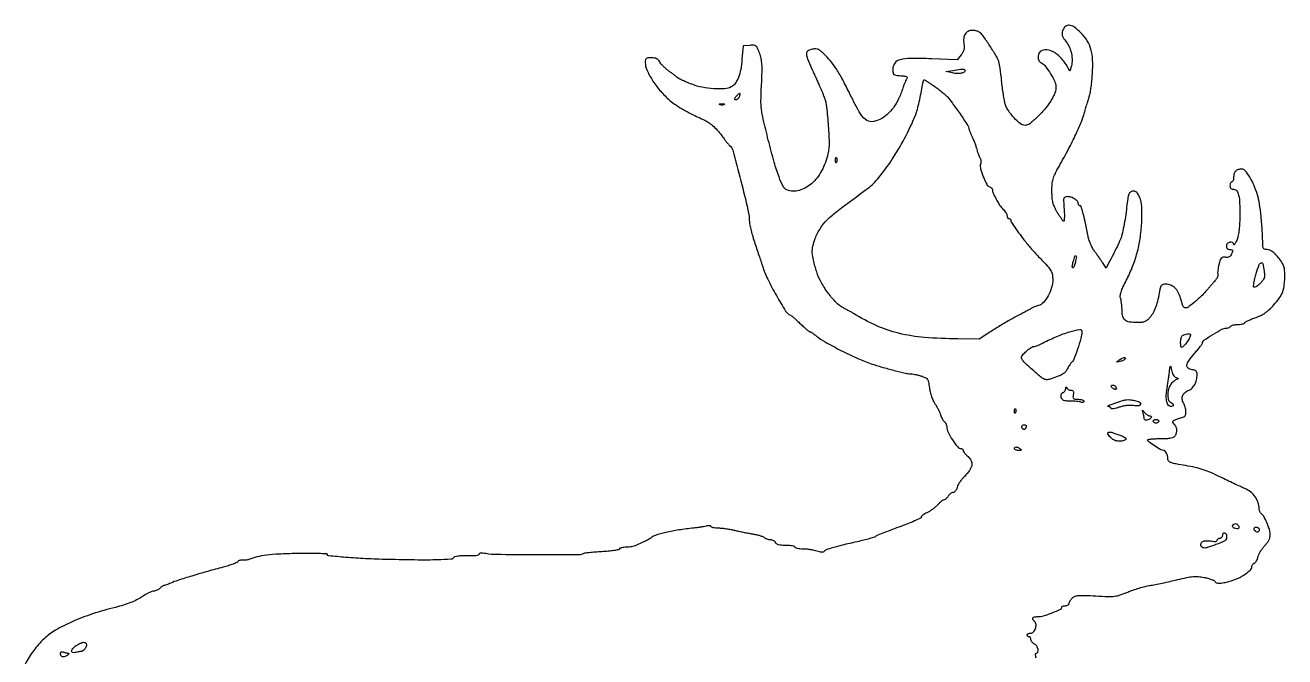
# Model space of a CAD drawing. Extents: x 0 to 692, y 1 to 701.
# Drawn here: x 3 to 692, y 355 to 701 of the extents above; entities that cross this region are included whole.
import ezdxf

# ---------------------------------------------------------------- set-up
doc = ezdxf.new("R2010")
doc.units = 0

msp = doc.modelspace()

# ---------------------------------------------------------------- linework, layer by layer
msp.add_lwpolyline([(556.024751, 354.4349, -0.02277), (555.658117, 355.5495, -0.06817), (555.549502, 356.34245, -0.141354), (555.685075, 356.812422, -0.257767), (556.024751, 357, 0.324221), (556.860445, 357.605554, 0.130442), (556.94579, 359.094173, 0.091258), (556.233973, 360.855016, 0.129015), (555, 362, -0.052011), (554.235006, 362.518128, -0.050946), (553.5875, 363.186237, -0.055403), (553.145075, 363.896259, -0.112104), (553, 364.535184, 0.066486), (552.925212, 365.095134, 0.083557), (552.70625, 365.56971, 0.099365), (552.381345, 365.887108, 0.14491), (552, 366, -0.099038), (551.618362, 366.076342, -0.097945), (551.29375, 366.29375, -0.097945), (551.076342, 366.618362, -0.099038), (551, 367, -0.18959), (551.150189, 367.381851, -0.088693), (551.581903, 367.70625, -0.068509), (552.222844, 367.926278, -0.048508), (552.980948, 368, 0.208319), (554.496673, 368.660158, 0.105307), (555.587257, 370.48189, 0.101005), (555.867499, 372.654848, 0.17999), (555.126784, 374.273216, -0.057764), (554.158366, 375.495576, -0.288242), (554.16394, 376.331351, -0.216966), (554.978395, 376.859788, -0.037076), (556.866647, 377, 0.073357), (559.970109, 377.457785, 0.019928), (564.671636, 379.082654, 0.012286), (569.275173, 381.013681, 0.295434), (570, 382.133325, -0.213738), (570.148488, 382.464817, -0.080072), (570.5875, 382.745414, -0.060915), (571.234266, 382.93647, -0.041412), (572, 383, 0.065448), (572.764581, 383.100511, 0.082843), (573.4125, 383.395097, 0.099075), (573.84589, 383.832092, 0.146983), (574, 384.345012, -0.098865), (574.12602, 384.976116, -0.037944), (574.533036, 385.777318, -0.035724), (575.120223, 386.604525, -0.036645), (575.814591, 387.332207, -0.10634), (577.258915, 388.166245, -0.058138), (579.273932, 388.565595, -0.029104), (582.494671, 388.634252, -0.005069), (588.569457, 388.348431, 0.006409), (595.336317, 388.048223, 0.038036), (598.871222, 388.205695, 0.05171), (601.8627, 388.886852, 0.017938), (606.004866, 390.46057, -0.016392), (608.907201, 391.573522, -0.01124), (612.265655, 392.652712, -0.011341), (615.550708, 393.546874, -0.02248), (618.197363, 394.078194, 0.010029), (621.023072, 394.572625, 0.003786), (624.953775, 395.372904, 0.003749), (629.218242, 396.308278, 0.004561), (633.197363, 397.250634, -0.00857), (638.381336, 398.434521, -0.030135), (641.764653, 398.935946, -0.04095), (644.607782, 398.950241, -0.028492), (647.791053, 398.521773, -0.020119), (649.878058, 398.030919, -0.024869), (651.773298, 397.400842, -0.02448), (653.278069, 396.729511, -0.138647), (653.917641, 396.140669, 0.144757), (654.610973, 395.517508, 0.103061), (655.631811, 395.268521, 0.051064), (657.258626, 395.379646, 0.010255), (660.113571, 395.930937, 0.043863), (664.998886, 397.436426, 0.043094), (669.57733, 399.777913, 0.045236), (673.017927, 402.38958, 0.210818), (674, 404.615252, -0.105899), (674.104499, 405.103111, -0.06659), (674.412926, 405.600563, -0.062368), (674.868269, 406.031817, -0.066912), (675.405704, 406.325442, 0.127473), (675.992878, 406.744618, 0.043655), (676.596606, 407.608458, 0.040009), (677.12401, 408.720787, 0.036659), (677.485872, 409.935675, -0.05419), (677.952037, 411.321555, -0.02692), (678.819913, 412.962139, -0.026356), (679.912785, 414.58345, -0.034912), (681.080168, 415.926322, 0.034352), (682.372783, 417.409899, 0.049423), (683.281592, 418.894607, 0.054599), (683.81816, 420.404623, 0.058149), (684, 421.962915, 0.074689), (683.58215, 424.744575, 0.027503), (682.205563, 428.478673, 0.025281), (680.493799, 431.944643, 0.12767), (679.01429, 433.491168, -0.114334), (678.625129, 433.877116, -0.049643), (678.297948, 434.533099, -0.0456), (678.075105, 435.331091, -0.045326), (678, 436.157888, 0.084046), (677.435991, 439.489528, 0.072293), (675.794337, 442.64491, 0.069729), (673.254579, 445.299472, 0.068803), (670.072015, 447.167938, -0.008875), (667.715371, 448.195679, -0.002713), (664.188728, 449.831949, -0.002714), (660.258858, 451.707408, -0.002965), (656.464079, 453.571614, 0.014018), (651.571575, 455.842258, 0.02274), (647.283617, 457.461235, 0.022981), (642.89897, 458.67279, 0.014716), (637.714079, 459.692588, -0.006128), (632.518003, 460.622199, -0.036396), (629.855401, 461.336351, -0.083792), (628.472882, 462.095221, -0.229297), (628, 463.072163, 0.046883), (627.82387, 464.946409, 0.065515), (627.297869, 466.543073, 0.084681), (626.527055, 467.627263, 0.198496), (625.625146, 468, -0.135627), (624.088231, 468.424706, -0.012935), (620.76939, 470.529033, -0.009804), (617.489024, 472.824478, -0.240066), (617.001286, 473.786051, -0.373253), (617.249, 474.070614, -0.009548), (619.069794, 474.291915, -0.015751), (621.34241, 474.452068, -0.009516), (624.041207, 474.505576, 0.011144), (627.440978, 474.584055, 0.035104), (629.705633, 474.846897, 0.054856), (631.19814, 475.300953, 0.151675), (632.024608, 476.005576, 0.073835), (632.765613, 477.681281, 0.090556), (632.916362, 479.383494, 0.092615), (632.45692, 480.99955, 0.081104), (631.430315, 482.426828, -0.081648), (630.681508, 483.470266, -0.358545), (630.841331, 484.15592, -0.076032), (632.037017, 484.811435, -0.003002), (636.75, 486.498285, 0.234627), (637.647678, 487.420024, 0.084547), (637.915056, 489.282777, 0.065956), (637.540667, 491.634842, 0.054048), (636.554381, 493.983565, -0.092991), (635.835433, 496.152278, -0.135849), (636.105505, 498.134925, -0.126437), (637.386184, 499.795428, -0.074881), (639.578735, 501.029935, 0.109042), (641.340511, 502.185572, 0.073099), (642.759511, 504.143733, 0.065059), (643.68602, 506.672395, 0.055376), (644, 509.498677, 0.059355), (643.859624, 510.67703, 0.140585), (643.427232, 511.438422, 0.12419), (642.615837, 511.911506, 0.041483), (641.258551, 512.183578, -0.127745), (639.075679, 513.027791, -0.277394), (638.391056, 514.618288, -0.123468), (639.401145, 517.144292, -0.025038), (642.445025, 520.938101, 0.008431), (644.190116, 522.971003, 0.012078), (645.661976, 524.835134, 0.008014), (646.818043, 526.426835, 0.15424), (647, 527.002651, -0.249914), (647.718142, 528.349692, -0.009584), (652.640925, 531.519209, -0.013338), (657.594981, 534.396612, -0.125534), (659.9604, 535, 0.047331), (660.741284, 535.074085, 0.046518), (661.499054, 535.29375, 0.050427), (662.125229, 535.616478, 0.110589), (662.5, 536, -0.159713), (662.95866, 536.386693, -0.035556), (663.947275, 536.70625, -0.033489), (665.196361, 536.926586, -0.026918), (666.559017, 537, 0.022968), (667.877763, 537.06061, 0.036745), (668.989211, 537.246039, 0.042209), (669.78663, 537.513073, 0.29931), (670, 537.837578, -0.271187), (670.241863, 538.250716, -0.014252), (671.653178, 538.990892, -0.01925), (673.471022, 539.794038, -0.01249), (675.627841, 540.587578, 0.028732), (678.578856, 541.783467, 0.039443), (681.061312, 543.209164, 0.036744), (683.415568, 545.088223, 0.02081), (685.988457, 547.678079, 0.031114), (689.097323, 551.53602, 0.067229), (690.860294, 554.907345, 0.062762), (691.733456, 558.771942, 0.024217), (692, 564.272008, 0.026738), (691.847514, 567.1214, 0.064247), (691.355738, 569.173179, 0.059934), (690.336001, 571.116293, 0.020869), (688.43305, 573.647008, 0.021255), (686.695588, 575.592486, 0.042946), (685.143204, 576.936213, 0.056323), (683.732352, 577.734873, 0.100986), (682.43305, 578, -0.048646), (681.353807, 578.10525, -0.106608), (680.595279, 578.432087, -0.134311), (680.145362, 578.983348, -0.101562), (679.977894, 579.75, 0.011173), (679.689424, 587.994422, 0.011841), (679.034751, 596.059051, 0.012413), (678.116433, 603.110303, 0.034134), (677.009793, 608, 0.029338), (675.156303, 613.085988, 0.033924), (672.793726, 617.669244, 0.033489), (670.375435, 621.123913, 0.227064), (668.545736, 622, 0.061563), (666.524196, 621.750148, 0.12281), (665.111335, 620.99593, 0.132439), (664.283698, 619.712388, 0.077497), (664, 617.893011, -0.032824), (663.927172, 616.784818, -0.050432), (663.70625, 615.849822, -0.065191), (663.383965, 615.20421, -0.249384), (663, 615, 0.191087), (662.618118, 614.848523, 0.088204), (662.29375, 614.4125, 0.068025), (662.073693, 613.765418, 0.048028), (662, 613, 0.072175), (662.126265, 612.129848, 0.123728), (662.497618, 611.502404, 0.124577), (663.11936, 611.127762, 0.07374), (663.980948, 611, -0.237867), (665.669973, 610.148282, -0.104161), (666.741956, 607.8054, -0.047808), (667.289909, 603.47953, -0.010575), (667.359514, 596, -0.010774), (667.21332, 591.623459, -0.018716), (666.878049, 588.004023, -0.02252), (666.366001, 585.105055, -0.051349), (665.662639, 583, -0.013272), (665.049757, 581.736457, -0.036738), (664.53219, 580.895313, -0.134969), (664.213828, 580.639214, -0.529736), (664.039142, 580.75, 0.262681), (663.406141, 581.793991, 0.175668), (661.993765, 582.028003, 0.144619), (660.55823, 581.297286, 0.206021), (660, 580, 0.072166), (660.126193, 579.130228, 0.123585), (660.49732, 578.502709, 0.124539), (661.118421, 578.127879, 0.07393), (661.978561, 578, -0.041589), (663.024576, 577.912843, -0.264437), (663.42265, 577.588757, -0.181632), (663.429431, 576.978422, -0.019825), (662.889028, 575.655787, -0.050054), (662.255373, 574.568216, -0.109433), (661.537485, 573.931916, -0.115307), (660.644083, 573.677313, -0.059296), (659.476978, 573.75965, 0.073444), (658.180695, 573.814461, 0.182011), (657.344217, 573.395385, 0.104708), (656.712177, 572.335249, 0.016482), (655.999744, 569.999048, 0.01699), (655.602096, 568.293493, 0.019782), (655.344269, 566.649056, 0.019171), (655.235877, 565.255495, 0.101773), (655.359755, 564.504878, -0.128632), (655.429234, 563.878944, -0.053753), (655.215357, 563.050714, -0.048374), (654.780726, 562.166338, -0.045154), (654.175482, 561.359692, 0.005058), (653.34148, 560.416126, 0.001817), (652.172446, 559.056283, 0.001802), (650.901808, 557.556428, 0.002136), (649.712363, 556.129782, -0.018976), (648.31632, 554.565575, -0.008547), (646.373797, 552.616417, -0.008448), (644.249786, 550.625307, -0.011404), (642.258666, 548.902037, -0.018309), (638.879312, 546.311701, -0.238003), (637.35921, 546.081863, -0.232443), (636.249012, 547.167087, -0.017499), (634.94699, 551.302747, 0.051619), (633.666038, 554.574651, 0.080724), (631.870369, 556.99954, 0.094267), (629.630494, 558.480888, 0.099409), (627.045313, 559, 0.041504), (625.377509, 558.861319, 0.163345), (624.479865, 558.382813, 0.128944), (623.93411, 557.385574, 0.022078), (623.50094, 555.25, -0.020296), (622.586122, 550.655917, -0.028858), (621.376525, 546.673022, -0.033021), (619.903843, 543.362519, -0.053783), (618.189418, 540.813264, -0.039412), (616.765671, 539.369131, -0.081108), (615.417802, 538.539292, -0.071899), (613.770421, 538.124875, -0.02573), (611.345365, 538, -0.032785), (606.996169, 538.285487, -0.137724), (604.612692, 539.306774, -0.166728), (603.361921, 541.293678, -0.054181), (602.929715, 544.785184, 0.013968), (602.846132, 546.735017, 0.013597), (602.653521, 548.694781, 0.013624), (602.390686, 550.405951, 0.048256), (602.088178, 551.473646, -0.13156), (601.941063, 552.794637, -0.04126), (602.404989, 554.74799, -0.029178), (603.439081, 557.382846, -0.010748), (605.190633, 560.973646, 0.024176), (608.675669, 568.633466, 0.028851), (611.178069, 576.160585, 0.028628), (612.811342, 583.97544, 0.023168), (613.687844, 592.5, 0.021867), (613.781784, 600.071816, 0.055549), (613.003122, 605.506642, 0.092977), (611.444216, 608.829086, 0.241186), (609.158015, 610, 0.149915), (607.67752, 609.545898, 0.145147), (606.683568, 608.334929, 0.064077), (606.011619, 605.916706, 0.01093), (605.432904, 601.164918, -0.012066), (604.771196, 595.832622, -0.012494), (603.859146, 590.600407, -0.012966), (602.82459, 586.048786, -0.037896), (601.796687, 583, -0.009828), (600.942749, 581.090839, -0.005244), (599.816098, 578.762875, -0.003393), (598.185085, 575.53612, -0.000946), (595.587263, 570.50556), (594.180751, 567.794506), (592.369675, 570.647253, 0.007638), (591.489046, 571.98866, 0.003629), (590.316339, 573.690131, 0.003596), (589.064278, 575.451707, 0.005092), (587.922808, 577, -0.042367), (586.834345, 578.73309, -0.021084), (585.743307, 581.0875, -0.020763), (584.811517, 583.638071, -0.028612), (584.204552, 586, 0.003962), (582.676091, 593.453866, 0.013633), (581.514904, 598.252033, 0.011911), (580.549915, 601.503244, 0.32542), (579.867489, 602, -0.130467), (579.53667, 602.087817, -0.100658), (579.254825, 602.334804, -0.088496), (579.065264, 602.704271, -0.074516), (579, 603.139757, 0.180882), (578.521417, 604.419386, 0.069663), (577.067582, 605.684005, 0.063406), (575.113023, 606.628559, 0.077702), (573.115633, 606.968197, 0.086536), (571.749918, 606.748772, 0.248357), (571.114293, 606.069186, 0.079357), (570.951523, 604.550034, 0.004946), (571.230353, 600.02459, -0.01094), (571.361239, 597.385216, -0.020622), (571.332308, 595.253041, -0.020316), (571.185753, 593.722043, -0.542514), (570.876586, 593.576274, -0.094994), (570.413076, 594.002051, -0.008311), (569.478852, 595.305789, -0.010668), (568.415272, 596.915752, -0.008096), (567.31597, 598.723811, -0.02691), (565.950544, 601.370512, -0.045199), (565.135584, 603.733263, -0.040739), (564.708995, 606.370405, -0.01768), (564.554105, 609.922127, -0.019854), (564.676686, 613.814973, -0.05177), (565.162782, 616.57022, -0.045654), (566.242342, 619.359188, -0.012758), (568.430206, 623.5, 0.006134), (573.657386, 633.083543, 0.011271), (577.639146, 641.029707, 0.013762), (580.544118, 647.63283, 0.027881), (582.389615, 653, -0.001232), (583.162326, 655.708585, -0.001155), (583.964929, 658.471875, -0.001149), (584.688262, 660.920073, -0.003977), (585.172725, 662.5, 0.036054), (585.575334, 664.193461, 0.007792), (586.012803, 667.173675, 0.008091), (586.41052, 670.647748, 0.007655), (586.704029, 674.197618, 0.025806), (586.82476, 681.944597, 0.059967), (585.924798, 687.673818, 0.072445), (583.839186, 692.341096, 0.055187), (580.335586, 696.717046, 0.032708), (577.129574, 699.528967, 0.102165), (574.560049, 700.773325, 0.180401), (572.560106, 700.553253, 0.15442), (571.035184, 699.065741, 0.048158), (570.238696, 697.156126, 0.120215), (570.149204, 695.657118, 0.093507), (570.762592, 694.05729, 0.022149), (572.375905, 691.683278, -0.055987), (574.136156, 688.6743, -0.051545), (575.244826, 685.265653, -0.052794), (575.614636, 681.789, -0.066281), (575.188883, 678.579568), (574.398666, 675.659136), (572.268395, 679.269676, 0.080989), (568.068669, 684.310045, 0.104651), (562.8141, 687.221417, 0.193427), (558.805223, 686.880975, 0.283213), (557, 683.949563, 0.042484), (557.106761, 682.69536, 0.058322), (557.426249, 681.610288, 0.06997), (557.917043, 680.796271, 0.131273), (558.534742, 680.348295, -0.133803), (560.44063, 678.951569, -0.022179), (563.139312, 675.234564, -0.025037), (565.539989, 671.170618, -0.07165), (566.63293, 668.085351, -0.061072), (566.760567, 666.395823, -0.056882), (566.483683, 664.682598, -0.044264), (565.744788, 662.733409, -0.019288), (564.442452, 660.288138, -0.039381), (561.166108, 655.567025, -0.027727), (556.80233, 650.795879, -0.023761), (552.446643, 646.921287, -0.171527), (549.840117, 646, -0.170987), (547.295511, 646.896398, -0.03693), (543.832371, 650.130569, -0.038911), (540.699115, 654.102004, -0.07634), (538.996327, 657.739708, -0.026251), (538.515053, 659.768431, -0.00703), (537.965813, 663.039164, -0.007104), (537.446081, 666.77854, -0.007285), (537.037601, 670.5, 0.009021), (536.262996, 677.338096, 0.048897), (535.418038, 680.970443, 0.053062), (533.909608, 684.239666, 0.011759), (530.62084, 689.463986, 0.007046), (527.126745, 694.57738, 0.056561), (525.236203, 696.704688, 0.114613), (523.478029, 697.672105, 0.068808), (521.106612, 698, 0.109674), (518.71112, 697.468157, 0.144177), (517.040941, 695.993429, 0.121451), (516.258593, 693.627616, 0.065869), (516.424622, 690.550105, -0.041335), (516.599417, 688.856132, -0.067846), (516.433861, 687.426444, -0.06633), (515.887408, 686.071048, -0.037722), (514.900653, 684.60083), (512.768987, 681.890856), (498.634494, 682.458423, 0.009791), (487.16859, 682.694103, 0.063515), (481.448512, 681.970184, 0.161705), (478.602319, 680.13225, 0.170828), (477.5, 677, 0.025986), (477.612482, 674.837229, 0.188227), (478.080916, 673.928648, 0.149175), (479.101395, 673.464942, 0.014627), (481.821814, 673.188993, -0.01379), (483.874545, 672.984244, -0.07279), (484.96131, 672.680761, -0.233159), (485.324442, 672.245254, -0.230621), (485.202136, 671.688993, 0.05457), (484.758872, 670.983093, 0.011899), (484.161967, 669.674267, 0.012262), (483.541385, 668.11856, 0.011481), (482.983226, 666.5, -0.031928), (480.636061, 660.501064, -0.047861), (477.783107, 655.658937, -0.054429), (474.396335, 651.926157, -0.0642), (470.453884, 649.246396, -0.101099), (465.953406, 648.01418, -0.199365), (462.503854, 649.187405, -0.087234), (459.052748, 653.495799, -0.010951), (453.517342, 664.143072, 0.008915), (449.578444, 671.795474, 0.021725), (446.336094, 677.246083, 0.027974), (443.205626, 681.485847, 0.029922), (439.68649, 685.25, 0.022997), (437.634858, 687.024933, 0.097696), (436.196978, 687.759769, 0.105864), (434.647754, 687.863311, 0.029416), (432.25, 687.369714, 0.137432), (430.6919, 686.446321, 0.213536), (430.176537, 684.998167, 0.07772), (430.780582, 682.463847, 0.009494), (433.052921, 677.208299, -0.000729), (434.283717, 674.493339, -0.000823), (435.457301, 671.883063, -0.00075), (436.448253, 669.660319, -0.004518), (436.950962, 668.5, 0.001796), (437.386961, 667.478447, 0.000593), (438.03474, 665.980553, 0.00059), (438.757069, 664.321062, 0.00067), (439.453656, 662.731669, -0.070339), (440.999451, 657.230933, -0.01374), (442.091148, 646.97303, -0.014296), (442.608339, 636.629435, -0.060532), (441.993064, 630.469051, -0.067739), (438.528013, 621.142853, -0.089119), (432.910423, 614.034311, -0.110785), (426.205559, 610.340152, -0.163772), (419.553012, 610.618031, -0.186555), (417.495042, 612.479394, -0.027324), (415.199662, 617.731621, -0.021122), (412.577153, 625.775953, -0.006716), (409.342134, 637.962558, -0.003653), (406.56583, 649.369991, -0.027263), (405.584966, 654.856217, -0.035318), (405.32508, 659.868873, -0.008484), (405.623037, 668.193935, 0.005339), (405.921035, 675.273727, 0.023392), (405.856633, 679.459203, 0.037711), (405.429576, 682.544422, 0.037987), (404.54448, 685.522703, 0.014643), (403.375374, 688.334077, 0.11978), (402.527387, 689.422637, 0.158523), (401.377195, 689.850511, 0.031245), (399.146593, 689.8042), (395.5, 689.5), (394.939184, 682, -0.027556), (394.230374, 676.56713, -0.047448), (392.972095, 672.185683, -0.059846), (391.232565, 668.955826, -0.116984), (389.055391, 667.029644, -0.108862), (385.427768, 666.007972, -0.031103), (379.546824, 666.034623, -0.031402), (373.129384, 666.870368, -0.041953), (367.48015, 668.471251, -0.009171), (364.863973, 669.511144, -0.01086), (362.432719, 670.592204, -0.009782), (360.426796, 671.585235, -0.065539), (359.517055, 672.221251, 0.016545), (358.752524, 672.87565, 0.004496), (357.501029, 673.858742, 0.004544), (356.060151, 674.949061, 0.004708), (354.616559, 676, -0.022606), (353.185578, 677.122242, -0.019347), (351.782549, 678.426563, -0.019789), (350.599524, 679.712915, -0.051335), (349.887845, 680.75, 0.065489), (349.125807, 681.795958, 0.088158), (348.184048, 682.489134, 0.076692), (346.958668, 682.875669, 0.038138), (345.33102, 683, 0.023845), (343.474592, 682.911418, 0.140397), (342.576614, 682.558643, 0.184176), (342.131477, 681.837831, 0.047274), (342, 680.45034, 0.105419), (342.873061, 676.355448, 0.035757), (345.763202, 670.95791, 0.033923), (349.884053, 665.316862, 0.034359), (354.713564, 660.310514, 0.03112), (358.041179, 657.660822, 0.021285), (362.115673, 655.062513, 0.016341), (367.407864, 652.223134, 0.007141), (374.598241, 648.789814, -0.050229), (376.942918, 647.411081, -0.029833), (379.441785, 645.34198, -0.026488), (382.004516, 642.680996, -0.019821), (384.545401, 639.5, 0.004388), (385.720905, 637.931447, 0.005839), (386.818223, 636.527977, 0.004214), (387.759155, 635.373148, 0.057714), (388.149635, 634.999496, -0.166424), (389.912341, 632.383247, -0.002917), (394.31658, 615.641047, -0.005988), (398.205342, 599.710455, -0.056923), (399, 592.752992, 0.056757), (399.166331, 591.29241, 0.008252), (399.887879, 588.38533, 0.009252), (400.865302, 584.964297, 0.007808), (402.022568, 581.381353, -0.000769), (403.260851, 577.724429, -0.000779), (404.48208, 574.080773, -0.000757), (405.534869, 570.907341, -0.003199), (406.15092, 569, 0.036432), (409.008577, 561.821337, 0.016299), (413.743489, 552.820553, 0.010709), (418.80224, 544.348365, 0.154131), (421.439121, 542.103626, -0.073644), (422.007224, 541.758121, -0.005125), (423.437001, 540.54481, -0.00719), (425.112939, 539.050072, -0.005345), (426.921648, 537.353626, 0.007081), (428.712692, 535.685399, 0.010483), (430.333335, 534.278878, 0.005987), (431.723496, 533.150463, 0.169051), (432.155801, 533, -0.135341), (432.563316, 532.887635, -0.011995), (433.473993, 532.31404, -0.014982), (434.54022, 531.559219, -0.011117), (435.673275, 530.664818, 0.045354), (440.439693, 527.405244, 0.01023), (449.117062, 522.791246, 0.011179), (458.342178, 518.381684, 0.024063), (465.668901, 515.494176, 0.011354), (471.428806, 513.683412, 0.007442), (478.139761, 511.847754, 0.005243), (484.426143, 510.298495, 0.057851), (486.997366, 510, -0.038465), (488.039385, 509.919718, -0.012114), (489.578424, 509.642818, -0.012021), (491.286681, 509.249536, -0.01305), (492.927505, 508.784062, -0.028524), (495.272465, 507.902614, -0.135927), (496.369076, 507.003461, -0.107956), (496.976088, 505.562682, -0.014842), (497.478581, 502.325138, 0.029893), (497.90813, 500.017892, 0.023017), (498.6403, 497.563099, 0.023497), (499.559263, 495.281361, 0.041617), (500.554278, 493.515155, -0.017316), (501.525798, 491.971061, -0.014793), (502.443229, 490.281251, -0.015044), (503.185891, 488.694363, -0.040454), (503.585567, 487.515097, 0.036942), (503.922261, 486.498253, 0.029149), (504.428649, 485.45498, 0.029959), (505.01672, 484.537647, 0.062106), (505.598113, 483.918573, -0.063656), (506.134739, 483.34362, -0.044301), (506.588196, 482.578924, -0.044522), (506.89721, 481.752246, -0.067285), (507, 480.991862, 0.114997), (507.696552, 478.003344, 0.031058), (510.12972, 473.754441, 0.027111), (512.975297, 469.903495, 0.223674), (514.89392, 469, -0.093659), (515.316134, 468.920211, -0.096518), (515.675089, 468.69216, -0.099104), (515.915348, 468.351897, -0.104691), (516, 467.952034, 0.143294), (516.159086, 467.408327, 0.02584), (516.778855, 466.541965, 0.026001), (517.636293, 465.57342, 0.020957), (518.651421, 464.623412, -0.106739), (520.370826, 462.35109, -0.155928), (520.683157, 459.879849, -0.112047), (519.476343, 457.078786, -0.040889), (516.639087, 453.789186, 0.027789), (515.310582, 452.327993, 0.024048), (514.082425, 450.658386, 0.024768), (513.116576, 449.034639, 0.062333), (512.629251, 447.75, -0.047675), (512.264943, 446.697914, -0.058223), (511.725392, 445.807813, -0.06892), (511.10209, 445.201093, -0.159916), (510.489422, 445, 0.108454), (509.835079, 444.856378, 0.050451), (509.082587, 444.4125, 0.046674), (508.354838, 443.765094, 0.048094), (507.767927, 443, -0.029954), (507.223558, 442.234471, -0.035902), (506.621082, 441.5875, -0.038779), (506.047687, 441.131636, -0.149648), (505.617716, 441, 0.149875), (505.119405, 440.847199, 0.01793), (504.177988, 440.159462, 0.020084), (503.095077, 439.234407, 0.015242), (501.982014, 438.138595, -0.027085), (500.707439, 436.941854, -0.018202), (499.133163, 435.711558, -0.01836), (497.517258, 434.629055, -0.034215), (496.123751, 433.894484, 0.026579), (494.927666, 433.287117, 0.035389), (493.917602, 432.605309, 0.038185), (493.197568, 431.94674, 0.190666), (493, 431.447476, -0.290141), (492.649999, 430.895094, -0.005456), (489.401563, 429.40397, -0.011484), (485.445835, 427.748008, -0.007205), (480.75, 425.985409, 0.003731), (476.017021, 424.246285, 0.005713), (471.943679, 422.661597, 0.002239), (468.482377, 421.251236, 0.141385), (467.973162, 420.845889, -0.166176), (467.471265, 420.484635, -0.004445), (464.818341, 419.705535, -0.008817), (461.641564, 418.863428, -0.005868), (457.973162, 418.005446, 0.00388), (449.811463, 416.130739, 0.013305), (444.554215, 414.731369, 0.015077), (441.044831, 413.580433, 0.156527), (439.857387, 412.663424, -0.197328), (439.38083, 412.352235, -0.060176), (438.504173, 412.291982, -0.045809), (437.340259, 412.459729, -0.02519), (435.958164, 412.864739, 0.031312), (434.4004, 413.300604, 0.015522), (432.380142, 413.666517, 0.015341), (430.254522, 413.917345, 0.021698), (428.350777, 414, -0.021672), (426.683264, 414.072311, -0.034825), (425.278041, 414.29375, -0.038861), (424.26254, 414.611894, -0.306466), (424, 415, 0.323109), (423.718672, 415.389896, 0.03114), (422.522031, 415.70625, 0.030349), (420.897208, 415.927799, 0.018712), (418.968615, 416, -0.017286), (416.615558, 416.081374, -0.048103), (414.986219, 416.353133, -0.075207), (413.922416, 416.817436, -0.162078), (413.361626, 417.5, 0.11139), (412.97887, 418.073799, 0.066132), (412.310909, 418.559375, 0.061088), (411.474441, 418.88814, 0.063201), (410.593011, 419, -0.046185), (409.668083, 419.085619, -0.03723), (408.702784, 419.341413, -0.038532), (407.840834, 419.716543, -0.074609), (407.237744, 420.162256, 0.103379), (406.473199, 420.662477, 0.018756), (404.863626, 421.224317, 0.01949), (402.897375, 421.746026, 0.01658), (400.787744, 422.14568, -0.006647), (398.435656, 422.54304, -0.004334), (395.7314, 423.061219, -0.004359), (393.102412, 423.612526, -0.008299), (391, 424.10928, 0.016066), (388.968211, 424.556148, 0.010152), (386.573437, 424.95259, 0.010193), (384.201713, 425.246677, 0.018447), (382.25, 425.375856, -0.019177), (380.621032, 425.486062, -0.03079), (379.248438, 425.71809, -0.031741), (378.239608, 426.021865, -0.31341), (378, 426.366577, 0.315785), (377.80171, 426.649232, 0.070655), (377.192187, 426.776741, 0.04933), (376.304332, 426.747047, 0.028221), (375.25, 426.545985, -0.015024), (373.914904, 426.254685, -0.006609), (372.132812, 425.945922, -0.006534), (370.23265, 425.667926, -0.008714), (368.5, 425.46818, 0.013836), (360.42547, 424.453399, 0.019), (353.240027, 423.066364, 0.018042), (347.49925, 421.509869, 0.122138), (345, 419.998406, -0.067137), (344.653037, 419.733043, -0.007222), (343.765625, 419.243163, -0.008774), (342.685377, 418.691154, -0.006959), (341.5, 418.131734, 0.002211), (340.224155, 417.544367, 0.001834), (338.871173, 416.908171, 0.001851), (337.635494, 416.315973, 0.004994), (336.763569, 415.883329, -0.055078), (335.861584, 415.543262, -0.020294), (334.529583, 415.259478, -0.019826), (333.03757, 415.064899, -0.022512), (331.596902, 415, 0.026415), (330.258918, 414.929265, 0.036532), (329.076382, 414.715707, 0.039996), (328.179046, 414.406696, 0.209878), (327.833333, 414.032195, -0.269025), (327.367263, 413.628754, -0.008972), (324.863655, 413.199134, -0.014825), (321.78355, 412.820379, -0.009517), (318.191874, 412.555288, 0.005124), (314.559309, 412.31925, 0.007372), (311.349861, 412.03001, 0.004254), (308.662005, 411.724626, 0.108406), (307.970903, 411.482017, -0.138823), (305.895784, 410.89049, -0.000606), (282.509429, 410.87654, -0.001601), (260.457129, 410.960754, -0.04491), (254.75, 411.514826, 0.018453), (253.087438, 411.765484, 0.054825), (251.936397, 411.769165, 0.103711), (251.250996, 411.547324, 0.268992), (251, 411.114534, -0.329224), (250.649607, 410.640063, -0.041909), (249.331554, 410.352455, -0.030708), (247.309478, 410.211343, -0.011507), (244.46642, 410.253243, 0.013807), (241.737057, 410.280911, 0.025325), (239.518903, 410.129585, 0.026724), (237.862176, 409.841458, 0.195629), (237.21642, 409.388197, -0.237671), (235.609429, 408.442958, -0.008745), (228.349034, 408.09763, -0.010524), (217.770915, 408.00253, -0.00284), (201, 408.300023, -0.006331), (188.903381, 408.736634, -0.008901), (178.127613, 409.454728, -0.002889), (168.712594, 410.305514, -0.386397), (168, 411.089943, 0.403697), (167.695345, 411.40578, 0.002197), (163.079688, 411.551899, 0.007414), (157.672726, 411.619081, 0.004445), (151.25, 411.546537, 0.006664), (141.45666, 411.218204, 0.019132), (134.678656, 410.639991, 0.026983), (129.502244, 409.712407, 0.037208), (125, 408.291795, -0.044585), (124.289642, 408.079104, -0.024041), (123.386109, 407.939095, -0.023756), (122.444662, 407.884279, -0.034276), (121.612285, 407.932502, 0.055204), (120.841301, 407.944914, 0.055013), (120.085344, 407.788433, 0.060247), (119.455673, 407.496309, 0.116142), (119.065022, 407.105208, -0.155648), (118.472087, 406.597206, -0.010887), (116.409975, 405.778794, -0.014602), (113.855677, 404.912899, -0.010441), (110.952737, 404.088336, 0.005287), (102.568474, 401.799956, 0.004677), (93.88348, 399.242495, 0.004091), (86.234959, 396.843727, 0.024766), (82.348871, 395.373832, -0.007186), (81.093118, 394.847695, -0.009318), (79.926485, 394.403563, -0.007358), (78.942409, 394.066049, -0.079086), (78.527442, 394, 0.127397), (78.176462, 393.909097, 0.024481), (77.613418, 393.559375, 0.024641), (76.980583, 393.074252, 0.020526), (76.357143, 392.5, -0.051915), (75.649492, 391.925803, -0.038308), (74.764212, 391.440625, -0.039062), (73.845538, 391.108732, -0.067251), (73.040783, 391, 0.09692), (72.047337, 390.805604, 0.017697), (70.329705, 390.034712, 0.018444), (68.356925, 388.971943, 0.015828), (66.362212, 387.713912, -0.033551), (63.65212, 386.136016, -0.021699), (60.331695, 384.666001, -0.019215), (56.442029, 383.312071, -0.013744), (52, 382.087223, 0.019185), (39.541555, 378.505633, 0.02439), (28.375724, 374.212402, 0.027155), (19.202861, 369.551297, 0.061154), (12.986989, 364.859311, 0.039868), (7.231119, 358.327806, 0.041736), (2.682715, 351.060727, 0.044524)], format="xyb")
for points in [[(517, 676.106989, -0.256551), (516.471506, 675.144782, -0.091503), (514.968026, 674.537707, -0.062914), (512.741017, 674.36902, -0.038149), (510.115757, 674.702425), (506.5, 675.445108), (510.5, 676.080648, -0.002594), (514.574191, 676.706327, -0.035801), (516.061661, 676.819029, -0.150825), (516.729939, 676.615712, -0.248976)], [(499.699868, 667.794715, -0.01397), (501.744894, 666.344948, -0.010399), (503.921598, 664.636597, -0.01053), (505.908216, 662.938418, -0.023354), (507.331102, 661.544715, -0.030253), (510.053575, 658.236483, -0.006805), (514.25989, 652.275173, -0.002714), (518.582165, 645.895067, -0.148582), (519, 644.52003, 0.089947), (519.075279, 644.104954, 0.00467), (519.566029, 642.832752, 0.007278), (520.188745, 641.326643, 0.005213), (520.926909, 639.660445, -0.010648), (521.716788, 637.823861, -0.008367), (522.496638, 635.80207, -0.008473), (523.15856, 633.897335, -0.02055), (523.564796, 632.465309, 0.017746), (523.903487, 631.245383, 0.01689), (524.332819, 630.03197, 0.017112), (524.784823, 628.986495, 0.055733), (525.180947, 628.345653, -0.100713), (525.486484, 627.735494, -0.043662), (525.646363, 626.837677, -0.040858), (525.653776, 625.820733, -0.042907), (525.49425, 624.833113, 0.128537), (525.520449, 622.150838, 0.030136), (526.969889, 617.858973, 0.028155), (528.886935, 613.810464, 0.178318), (530.573083, 612.333582, -0.056208), (531.118771, 612.050389, -0.058143), (531.580843, 611.655503, -0.064523), (531.895063, 611.214072, -0.123053), (532, 610.79414, 0.105556), (532.403284, 608.905131, 0.018684), (534.013579, 605.638784, 0.021221), (535.95182, 602.389321, 0.050376), (537.721927, 600.204545, -0.028706), (538.593781, 599.218873, -0.030234), (539.330816, 598.156108, -0.031716), (539.848207, 597.168316, -0.105156), (540, 596.454545, 0.066978), (540.074816, 595.898538, 0.083889), (540.29375, 595.427273, 0.099491), (540.618657, 595.112107, 0.143944), (541, 595, -0.098154), (541.381651, 594.92435, -0.097732), (541.70625, 594.708792, -0.09815), (541.923626, 594.386976, -0.09993), (542, 594.008653, 0.149008), (542.335161, 592.908986, 0.005678), (544.790218, 589.343705, 0.009647), (547.884315, 585.132741, 0.006316), (551.604112, 580.394941, 0.011459), (552.928892, 578.825795, 0.00365), (554.971145, 576.550031, 0.00364), (557.284128, 574.046977, 0.004051), (559.553017, 571.666181, -0.010837), (562.674935, 568.299973, -0.057093), (564.120309, 566.24087, -0.084419), (564.786414, 564.293193, -0.040295), (565, 561.647193, -0.071743), (564.359783, 557.20827, -0.053857), (562.46208, 552.644769, -0.056724), (559.870254, 548.975839, -0.153265), (557.162941, 547.359314, 0.016515), (556.070102, 547.060219, 0.016037), (554.988489, 546.687029, 0.016169), (554.059812, 546.298055, 0.05555), (553.5, 545.96251, -0.032949), (552.827363, 545.516918, -0.002838), (551.03125, 544.503903, -0.003734), (548.870882, 543.3226, -0.002888), (546.5, 542.066682, 0.002967), (542.054115, 539.710684, 0.0094), (539.118392, 538.060708, 0.007971), (536.007167, 536.166973, 0.001679), (530.636047, 532.753919), (524.772094, 529), (513.136047, 529.071149, -0.01884), (494.779745, 529.875501, -0.039357), (480.666356, 532.155135, -0.045394), (468.421022, 536.34313, -0.035292), (456, 542.981376, 0.011616), (455.169545, 543.477075, 0.002751), (453.761224, 544.263729, 0.00283), (452.13216, 545.149973, 0.002788), (450.485019, 546.022213, -0.080232), (446.479639, 549.014063, -0.032916), (442.079416, 554.203166, -0.032737), (438.217406, 560.201244, -0.051682), (435.81766, 565.824824, -0.013735), (434.037566, 572.19243, -0.049885), (433.429263, 576.345356, -0.066375), (433.737848, 579.891501, -0.039047), (434.986996, 583.96701, -0.043623), (437.864263, 589.73586, -0.064232), (441.412175, 594.140053, -0.029073), (447.674529, 599.482, -0.002844), (463.589607, 611.391712, 0.06356), (469.874187, 617.409227, 0.024852), (476.969235, 627.130853, 0.023366), (483.930234, 638.901982, 0.022036), (489.911323, 651.5, 0.035637), (490.657411, 653.692871, 0.006986), (491.659201, 657.738647, 0.007451), (492.683411, 662.454616, 0.007214), (493.578479, 667.25, -0.008218), (493.849806, 668.687637, -0.013329), (494.132834, 669.898438, -0.00699), (494.405736, 670.883488, -0.333208), (494.561159, 671, -0.138718), (494.7985, 670.932861, -0.001587), (496.210318, 670.058448, -0.004719), (497.835594, 669.023242, -0.003043)], [(393.41655, 661.643128, -0.088972), (392.837203, 660.685089, -0.105882), (391.990463, 660.056681, -0.213911), (391.319117, 660.052645, -0.297144), (391, 660.542206, -0.166395), (391.235872, 661.231354, -0.021665), (392.254303, 662.433482, -0.017953), (393.355664, 663.542165, -0.395107), (393.773539, 663.542269, -0.229833), (393.846169, 663.353141, -0.025168), (393.781508, 662.878791, -0.026719), (393.638198, 662.291219, -0.01844)], [(385.25, 657.337719, -0.057986), (384.679992, 657.181385, -0.037979), (384, 657.12966, -0.037979), (383.320008, 657.181385, -0.057986), (382.75, 657.337719, -0.174857), (382.540618, 657.525001, -0.447206), (382.601562, 657.693942, -0.078554), (383.10856, 657.810911, -0.017491), (384, 657.842105, -0.017491), (384.89144, 657.810911, -0.078554), (385.398438, 657.693942, -0.447206), (385.459382, 657.525001, -0.174857)], [(446.662281, 625.75, -0.174857), (446.474999, 625.540618, -0.447206), (446.306058, 625.601562, -0.078554), (446.189089, 626.10856, -0.017491), (446.157895, 627, -0.017491), (446.189089, 627.89144, -0.078554), (446.306058, 628.398438, -0.447206), (446.474999, 628.459382, -0.174857), (446.662281, 628.25, -0.057986), (446.818615, 627.679992, -0.037979), (446.87034, 627, -0.037979), (446.818615, 626.320008, -0.057986)], [(577.381944, 571.159722, -0.02234), (577.083046, 569.949165, -0.033479), (576.706098, 568.928168, -0.035568), (576.309747, 568.18814, -0.257468), (575.968601, 568, -0.389791), (575.732483, 568.217051, -0.0419), (575.732201, 569.027874, -0.03433), (575.905218, 570.157098, -0.019281), (576.26112, 571.499147, -0.007663), (577.174319, 574.319761, -0.40418), (577.637037, 574.557229, -0.377552), (577.923238, 574.095338, -0.007528)], [(680.700389, 566.197103, -0.027059), (680.880134, 563.933108, -0.082233), (680.666944, 562.408991, -0.087505), (679.983291, 561.088214, -0.033311), (678.613091, 559.522182, -0.025192), (677.542215, 558.554102, -0.0366), (676.49965, 557.823129, -0.040419), (675.613203, 557.386671, -0.236862), (675.111387, 557.431159, -0.28853), (674.859437, 557.945598, -0.015005), (675.121399, 559.854352, -0.019949), (675.616367, 562.219586, -0.012772), (676.369769, 564.923667, -0.011709), (677.975529, 569.758095, -0.239609), (679.061157, 570.782401, -0.435402), (679.992465, 570.230076, -0.020218)], [(580.964378, 533.25, -0.053137), (580.349307, 529.278077, -0.016993), (578.616583, 523.550948, -0.013223), (576.57353, 518.026449, -0.124878), (575.098702, 516, 0.069888), (574.789014, 515.659508, 0.010097), (574.274564, 514.871396, 0.011282), (573.702569, 513.90748, 0.009437), (573.138334, 512.860071, -0.061499), (571.92806, 511.083761, -0.07221), (570.378579, 509.763507, -0.048107), (568.042083, 508.590199, -0.012872), (564.121661, 507.187966, -0.05879), (561.920766, 506.74112, -0.134916), (560.272174, 507.050235, -0.062598), (558.299823, 508.338499, -0.005734), (553.870733, 512.18484, -0.006544), (550.091617, 515.633089, -0.046858), (548.455012, 517.482566, -0.125683), (547.941977, 518.764403, -0.202004), (548.249071, 519.882756, -0.030285), (549.917771, 521.757997, -0.030815), (551.791636, 523.406318, -0.031347), (553.562095, 524.610198, -0.127926), (554.801882, 524.966731, 0.07352), (555.525364, 525.092654, 0.013422), (556.807658, 525.554843, 0.014179), (558.29058, 526.183812, 0.012456), (559.801882, 526.922095, -0.019914), (567.283548, 530.439744, -0.027288), (574.283903, 532.956387, -0.026754), (579.779096, 534.284024, -0.483615)], [(639.591617, 529.177167, -0.021479), (638.917951, 528.001134, -0.017502), (638.100679, 526.801781, -0.01785), (637.268994, 525.74952, -0.04341), (636.565937, 525.054723, -0.051363), (635.708809, 524.480719, -0.379297), (635.26876, 524.587293, -0.143041), (635.04056, 525.266871, -0.009953), (635, 527.304231, -0.028261), (635.094817, 528.980403, -0.07484), (635.405484, 530.136967, -0.109532), (635.951344, 530.885605, -0.117277), (636.75, 531.310674, -0.012457), (639.410145, 531.935487, -0.215705), (640.259674, 531.746303, -0.338298), (640.451675, 531.064125, -0.0248)], [(604.574601, 518.120707, -0.104665), (604.214736, 517.743704, -0.030882), (603.525286, 517.331983, -0.029525), (602.672703, 516.953736, -0.027919), (601.765584, 516.670443, -0.00288), (600.238395, 516.294905, -0.38002), (600.081416, 516.378831, -0.329262), (600.135017, 516.56338, -0.002577), (601.44113, 517.549737, -0.032453), (602.92746, 518.516696, -0.083104), (604.13122, 518.950743, -0.334583), (604.602517, 518.713996, -0.258836)], [(632.5, 507.916845, -0.020468), (633.199762, 507.611733, -0.092388), (633.556756, 507.347955, -0.429867), (633.545881, 507.172163, -0.161142), (633.288955, 507.070285, 0.108918), (632.688752, 506.90097, 0.028871), (631.834712, 506.377756, 0.027873), (630.908491, 505.654278, 0.025487), (630.038955, 504.811439, 0.111346), (628.594487, 502.336178, 0.06382), (627.976046, 498.918137, 0.068911), (628.24417, 495.810826, 0.250211), (629.5, 494.361626, -0.086366), (630.579147, 493.716643, -0.216206), (630.956265, 492.9028, -0.283954), (630.560607, 492.250572, -0.118596), (629.519052, 492, -0.252841), (628.283887, 492.667258, -0.085874), (627.445143, 494.603045, -0.061235), (627.116757, 497.440453, -0.039116), (627.399935, 500.752714, 0.003915), (627.685751, 502.574154, 0.001671), (628.040853, 505.01486, 0.001653), (628.402216, 507.620033, 0.002173), (628.713796, 510, -0.001868), (629.168195, 513.487401, -0.100624), (629.386142, 514.115742, -0.689853), (629.603964, 514.078032, -0.00819), (629.954772, 512.096559, 0.039953), (630.315762, 510.613158, 0.057161), (630.883138, 509.385026, 0.066911), (631.623605, 508.47047, 0.096887)], [(599.77106, 502.18682, -0.108271), (599.818151, 501.74444, -0.257062), (599.633872, 501.482386, -0.161356), (599.219753, 501.426249, -0.045328), (598.58356, 501.606309, -0.049992), (597.977839, 501.911187, -0.054888), (597.465171, 502.322276, -0.062067), (597.115141, 502.772094, -0.13514), (597, 503.190322, -0.310331), (597.373328, 503.733894, -0.180578), (598.198675, 503.742032, -0.106345), (599.180521, 503.127369, -0.120025)], [(574.944661, 501, -0.081229), (575.774633, 500.86427, -0.194147), (576.240505, 500.465678, -0.13496), (576.397316, 499.73445, -0.032971), (576.244751, 498.5, 0.037483), (576.083411, 497.090289, 0.216124), (576.359511, 496.412205, 0.169509), (577.104422, 496.077228, 0.021695), (578.883423, 496, -0.033751), (580.077194, 495.919326, -0.051631), (581.084505, 495.674822, -0.067046), (581.778375, 495.317821, -0.245172), (582, 494.893011, -0.168247), (581.871528, 494.522024, -0.150596), (581.53535, 494.289503, -0.107411), (581.023615, 494.242209, -0.061217), (580.418213, 494.393011, 0.053084), (579.536053, 494.628005, 0.012867), (578.037486, 494.821697, 0.013055), (576.297699, 494.955399, 0.012648), (574.534844, 495, -0.018712), (572.264602, 495.084993, -0.082113), (570.965484, 495.401118, -0.136348), (570.183031, 496.025593, -0.092869), (569.694254, 497.061172, -0.057833), (569.569255, 497.946643, -0.088078), (569.68578, 498.712456, -0.104671), (570.033272, 499.298406, -0.115642), (570.577623, 499.66816, 0.088015), (571.12742, 499.99921, 0.063091), (571.605368, 500.536278, 0.061901), (571.94268, 501.188075, 0.076625), (572.078947, 501.856989, -0.018903), (572.136041, 502.52067, -0.216883), (572.269868, 502.738573, -0.432325), (572.440858, 502.699755, -0.036995), (572.662281, 502.25, 0.106952), (572.987042, 501.771839, 0.065098), (573.540789, 501.367188, 0.060732), (574.227226, 501.093222, 0.064697)], [(544.683114, 488.8125, -0.054073), (544.461564, 488.395823, -0.470617), (544.279315, 488.37858, -0.168741), (544.137993, 488.670344, -0.018894), (544.078947, 489.416667, -0.028489), (544.089945, 490.112848, -0.077125), (544.200665, 490.592839, -0.208169), (544.385309, 490.77538, -0.296942), (544.604167, 490.729167, -0.126455), (544.797407, 490.402231, -0.060344), (544.876576, 489.916927, -0.05415), (544.839148, 489.359369, -0.051402)], [(609.875, 495.375, -0.057173), (612.518787, 494.523405, -0.354599), (613.111846, 493.336624, -0.332434), (612.06624, 492.436429, -0.055564), (609.25, 492.555033, 0.040151), (607.430638, 492.687798, 0.027512), (605.363139, 492.558566, 0.026702), (603.240103, 492.192326, 0.029952), (601.25, 491.61121, -0.018827), (599.61978, 491.095573, -0.034038), (598.248438, 490.816669, -0.042248), (597.265259, 490.769293, -0.403622), (597, 491.044359, 0.174289), (596.86716, 491.413873, 0.088794), (596.485937, 491.737226, 0.070601), (595.919514, 491.966989, 0.052421), (595.25, 492.061093, -0.625701), (595.15732, 492.269922, -0.100806), (595.629688, 492.643658, -0.026801), (596.999923, 493.247088, -0.00975), (599, 493.958505, -0.005888), (603.265713, 495.327106, -0.042316), (605.376177, 495.786, -0.061643), (607.205973, 495.797698, -0.020167)], [(617.860243, 487, -0.157221), (618.749959, 486.713144, -0.338729), (618.946485, 486.063637, -0.166515), (618.282259, 485.257825, -0.074044), (617, 484.710251, -0.048211), (616.157735, 484.574819, -0.111526), (615.528763, 484.675711, -0.161297), (615.144343, 485.000179, -0.138356), (615, 485.511832, 0.031734), (614.959561, 486.148355, 0.013835), (614.829145, 486.985413, 0.013627), (614.641103, 487.869906, 0.017683), (614.418365, 488.668213, -0.00408), (614.050197, 489.861379, -0.472963), (614.130291, 489.980373, -0.246463), (614.318922, 489.903164, -0.002459), (615.278608, 488.75, 0.035196), (615.914484, 488.08034, 0.036314), (616.631737, 487.514063, 0.038874), (617.322647, 487.120301, 0.110521)], [(623, 484, -0.148195), (622.884432, 483.618646, -0.098894), (622.559375, 483.29375, -0.082425), (622.073457, 483.074694, -0.064853), (621.5, 483, -0.064853), (620.926543, 483.074694, -0.082425), (620.440625, 483.29375, -0.098894), (620.115568, 483.618646, -0.148195), (620, 484, -0.148195), (620.115568, 484.381354, -0.098894), (620.440625, 484.70625, -0.082425), (620.926543, 484.925306, -0.064853), (621.5, 485, -0.064853), (622.073457, 484.925306, -0.082425), (622.559375, 484.70625, -0.098894), (622.884432, 484.381354, -0.148195)], [(550.36383, 480.505744, -0.064087), (550.077963, 479.975437, -0.094924), (549.695897, 479.612949, -0.122111), (549.281217, 479.472387, -0.160704), (548.895215, 479.564761, -0.117169), (548.179081, 480.282977, -0.198008), (548.045923, 481.109611, -0.21), (548.531694, 481.754977, -0.128597), (549.468615, 482, -0.094172), (550.02676, 481.893936, -0.165347), (550.381367, 481.593244, -0.151817), (550.497106, 481.117056, -0.076022)], [(601.771696, 476.343088, -0.014966), (603.706588, 475.537004, -0.065497), (604.757136, 474.884969, -0.202328), (605.044042, 474.340867, -0.279871), (604.805129, 473.858401, -0.102502), (602.864372, 473.125828, -0.074723), (600.552193, 473.108547, -0.07508), (598.348215, 473.770023, -0.105702), (596.722241, 475.011431, -0.046101), (595.213115, 477.143483, -0.494443), (595.563135, 477.984078, -0.145328), (597.315195, 477.930126, -0.011348)], [(547, 469, -0.023197), (547.728886, 468.479509, -0.409657), (547.762149, 468.218347, -0.220444), (547.444209, 468.050422, -0.011293), (546.25, 468.015313, -0.042523), (545.388595, 468.082804, -0.062416), (544.660938, 468.298248, -0.082215), (544.167975, 468.618823, -0.210568), (544, 469, -0.163584), (544.224247, 469.667076, -0.234725), (544.772965, 469.939692, -0.112355), (545.698623, 469.729028, -0.031558)], [(666.541119, 426.933469, -0.113371), (666.863615, 425.985128, -0.261672), (666.573555, 425.317483, -0.188422), (665.724488, 425.076451, -0.067736), (664.479746, 425.369399, -0.067341), (663.911954, 425.680239, -0.097937), (663.527978, 426.100609, -0.123144), (663.385628, 426.560991, -0.153283), (663.495635, 426.992937, -0.104938), (664.182705, 427.71195, -0.155876), (665.01095, 427.958873, -0.152164), (665.843686, 427.681493, -0.098738)], [(660.075, 421.725, 0.012244), (660.046098, 421.358025, 0.004294), (660.022031, 420.829707, 0.00426), (660.005497, 420.247957, 0.004973), (660, 419.695278, -0.296233), (659.212954, 418.483429, -0.012943), (654.330209, 416.459656, -0.016517), (649.395414, 414.747256, -0.156951), (647.189478, 414.770174, -0.168961), (646.312692, 415.445762, -0.168748), (646.043894, 416.520031, -0.14954), (646.494773, 417.629367, -0.131109), (647.510938, 418.365824, -0.068756), (648.29509, 418.548693, -0.023959), (649.456075, 418.599701, -0.02327), (650.755686, 418.533971, -0.025088), (652.010938, 418.347812, 0.026306), (653.285753, 418.161924, 0.066792), (654.218611, 418.200371, 0.118223), (654.786563, 418.447173, 0.235598), (655, 418.875, -0.13236), (655.115594, 419.304015, -0.100566), (655.440625, 419.669531, -0.087856), (655.926833, 419.915432, -0.073375), (656.5, 420, 0.104701), (657.072341, 420.121178, 0.099106), (657.559375, 420.465104, 0.096515), (657.885796, 420.978941, 0.09365), (658, 421.583333, -0.068789), (658.080011, 422.162149, -0.111851), (658.315781, 422.596302, -0.14464), (658.666378, 422.817693, -0.150547), (659.075, 422.808333, -0.059365), (659.480459, 422.617283, -0.06671), (659.812187, 422.342292, -0.076449), (660.023274, 422.028942, -0.136666)], [(678, 424.416667, -0.190724), (677.653027, 423.540134, -0.244413), (676.846361, 423.257027, -0.165501), (675.877068, 423.749304, -0.113253), (675.229167, 424.8125, -0.134046), (675.204183, 425.264262, -0.144529), (675.414714, 425.651172, -0.119977), (675.841384, 425.910766, -0.077096), (676.416667, 426, -0.099038), (677.020927, 425.879125, -0.097945), (677.534896, 425.534896, -0.097945), (677.879125, 425.020927, -0.099038)], [(35.622112, 359.766513, -0.037384), (35.125432, 359.08955, -0.040745), (34.546446, 358.514902, -0.044558), (33.973939, 358.113797, -0.127828), (33.509453, 357.986345, 0.034191), (32.975271, 357.942508, 0.009185), (32.135589, 357.799577, 0.00926), (31.185462, 357.601538, 0.009457), (30.25, 357.369714, -0.126494), (28.567634, 357.352576, -0.410863), (28.041191, 358.21188, -0.148837), (28.969747, 359.813098, -0.043671), (31.236113, 361.581107, -0.059112), (33.726921, 362.806259, -0.184894), (35.561231, 362.757413, -0.326614), (36.244277, 361.636134, -0.119057)], [(26.331787, 356.984687, -0.551432), (26.548472, 356.631111, -0.136867), (25.98335, 355.999788, -0.0492), (24.540591, 355.266356, -0.090178), (23.25, 355.015313, -0.128248), (22.773344, 355.133401, -0.102129), (22.367188, 355.476551, -0.09044), (22.094168, 355.994199, -0.076387), (22, 356.606989, -0.076855), (22.101342, 357.262395, -0.176865), (22.40165, 357.651801, -0.16701), (22.896449, 357.769113, -0.067159), (23.581787, 357.606989, 0.02027), (24.272946, 357.373432, 0.015701), (25.042087, 357.173805, 0.015964), (25.772646, 357.032836, 0.036412)]]:
    msp.add_lwpolyline(points, format="xyb", close=True)

doc.saveas('drawing.dxf')
